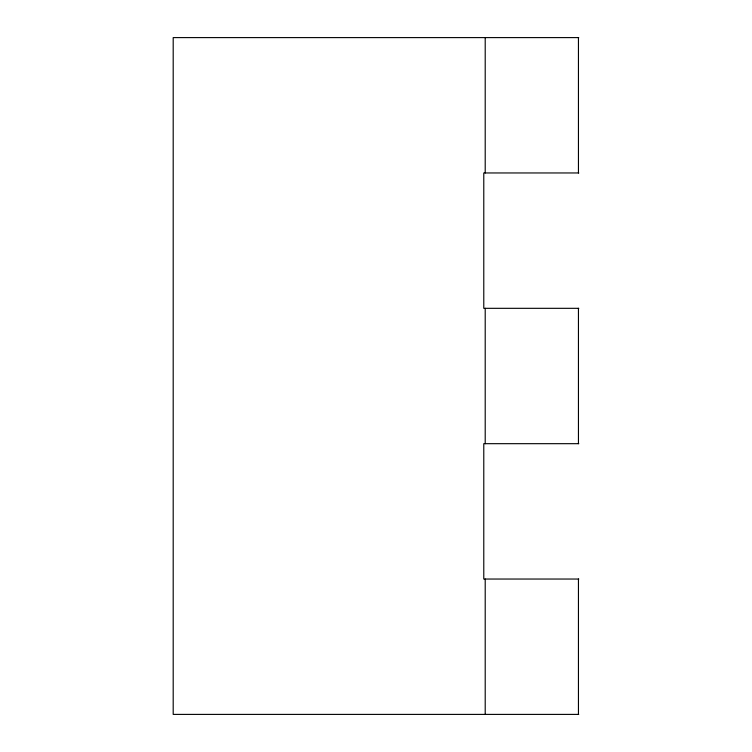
<?xml version="1.0" encoding="UTF-8"?>
<svg xmlns="http://www.w3.org/2000/svg" width="752" height="752" viewBox="0 0 752 752"><rect width="100%" height="100%" fill="white"/><g stroke="black" fill="none" stroke-linecap="round" stroke-linejoin="round"><path stroke-width="1.13" d="M578.72 37.6L173.195 37.6L173.195 714.4L578.72 714.4M578.805 172.96L483.78 172.96L483.78 308.32L578.805 308.32M578.805 443.68L483.78 443.68L483.78 579.04L578.805 579.04M578.448 37.6L578.448 172.96M578.448 308.32L578.448 443.68M578.448 579.04L578.448 714.4M485.209 37.6L485.209 172.96M485.209 308.32L485.209 443.68M485.209 579.04L485.209 714.4"/></g></svg>
